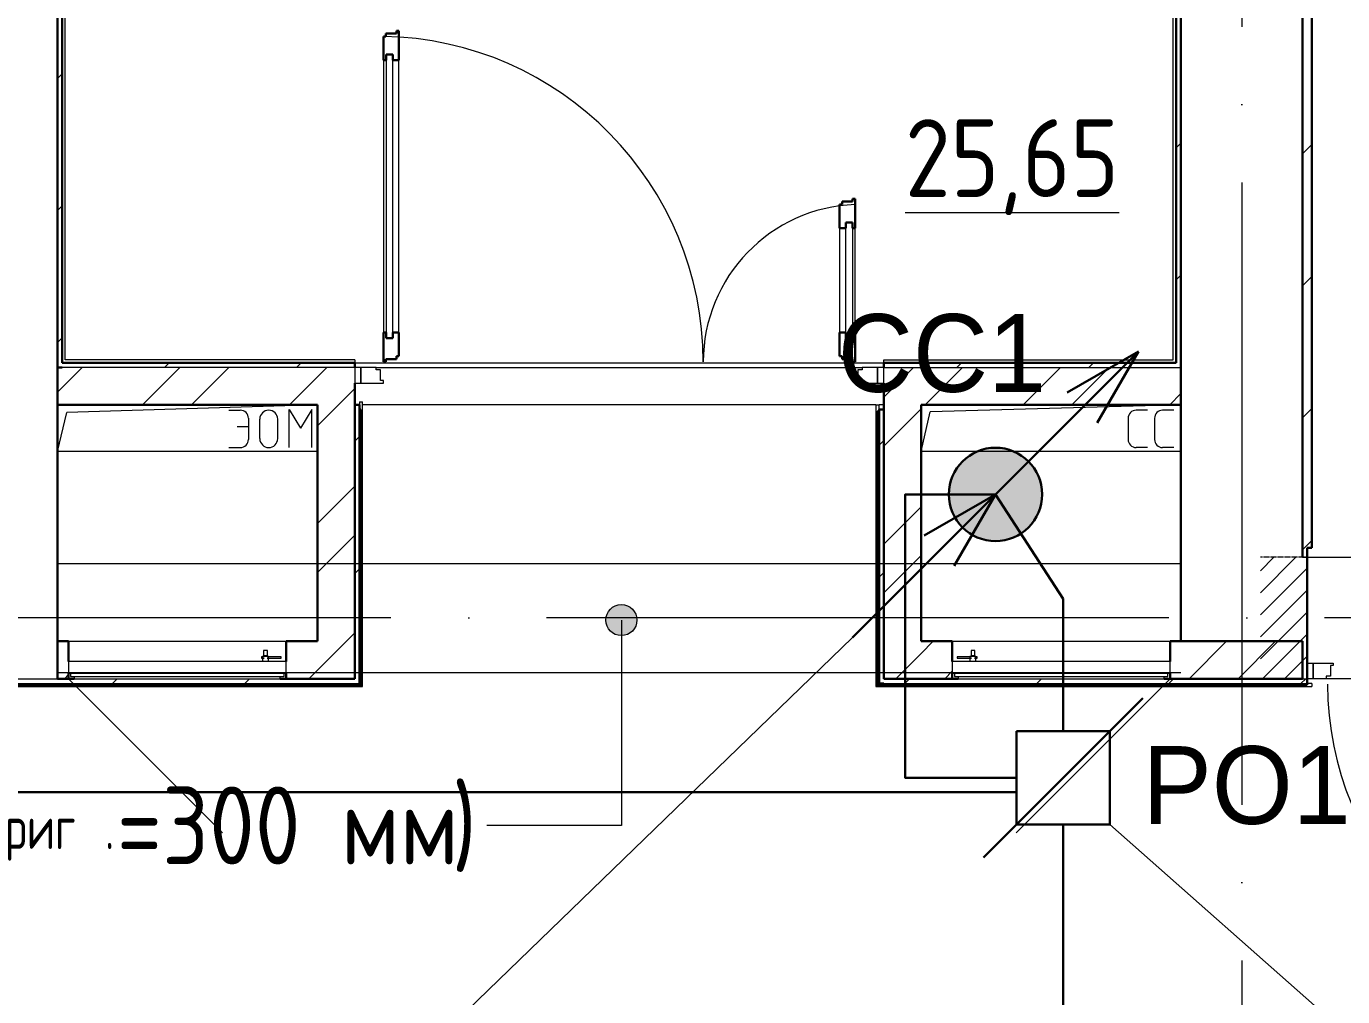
# Model space of a CAD drawing. Header units: millimetres. Extents: x -87434 to 499450, y -468665 to 122144.
# Drawn here: x 144371 to 148601, y -11258 to -8140 of the extents above; entities that cross this region are included whole.
import ezdxf

# ---------------------------------------------------------------- set-up
doc = ezdxf.new("R2010")
doc.units = ezdxf.units.MM
for name, pattern in [('ADSK_Линия сетки', [25, 20, -2.5, 0, -2.5]), ('ADSK_Невидимые', [5, 3, -2]), ('ADSK_Сверху', [450, 300, -150]), ('ADSK_Штриховая_ш2 п1_5', [4.5, 3, -1.5])]:
    doc.linetypes.add(name, pattern=pattern)
for name, color, linetype, lineweight in [('Provodka', 151, 'Continuous', 30), ('Аннотация', 7, 'Continuous', 18), ('Двери', 252, 'Continuous', 9), ('Линии', 252, 'Continuous', 9), ('лс', 5, 'Continuous', 30), ('Марки помещений', 252, 'Continuous', 20), ('Оборудование', 8, 'Continuous', 18), ('Ограждение', 252, 'Continuous', 9), ('Оси', 252, 'Continuous', 9), ('Перекрытие', 252, 'Continuous', 18), ('Стены внутренние', 7, 'Continuous', 18), ('Стены наружные', 7, 'Continuous', 18), ('Стены штриховка', 252, 'Continuous', 9), ('СУ Часофикация', 205, 'Continuous', 30)]:
    doc.layers.add(name, color=color, linetype=linetype, lineweight=lineweight)
doc.layers.add('Двери открывание', color=7, linetype='Continuous', lineweight=9, true_color=0xc0c0c0)
doc.layers.add('Радиофикация', color=7, linetype='Continuous')
doc.styles.add('GOST Common_2', font='', dxfattribs={"width": 0.9, "height": 250})
doc.styles.add('GOST Common_4', font='', dxfattribs={"height": 7})
doc.styles.add('Mipgost_5', font='', dxfattribs={"height": 250})
doc.styles.get('GOST Common_2').set_extended_font_data('GOST type B')
doc.styles.get('GOST Common_4').set_extended_font_data('GOST 2.304 type A')
doc.styles.get('Mipgost_5').set_extended_font_data('Mipgost')

# ---------------------------------------------------------------- blocks, each defined once
blk = doc.blocks.new('*U101')
at = {"layer": 'Provodka'}
h = blk.add_hatch(color=256, dxfattribs=at)
h.paths.add_polyline_path([(150, 0, 0.198912), (106.1, 106.1), (0, 0), (-75, -129.9, 0.57735)])
h.paths.add_polyline_path([(0, 0), (-106.1, -106.1, 0.065543), (-75, -129.9)])
h.paths.add_polyline_path([(0, 0), (-129.9, -75, 0.065543), (-106.1, -106.1)])
h.paths.add_polyline_path([(106.1, 106.1, 0.668179), (-150, 0, 0.131652), (-129.9, -75), (0, 0)])
at = {"layer": 'Provodka', "color": 1}
for p, q in [((0, 0), (459.6, 459.6)), ((459.6, 459.6), (230.4, 327.3)), ((459.6, 459.6), (327.3, 230.4)), ((-459.6, -459.6), (0, 0)), ((0, 0), (-229.3, -132.4)), ((0, 0), (-132.4, -229.3))]:
    blk.add_line(p, q, dxfattribs=at)
at = {"layer": 'Provodka'}
blk.add_circle((0, 0), 150, dxfattribs=at)
blk = doc.blocks.new('A$C30ea8cb2')
at = {"layer": 'лс', "color": 30}
for points in [[(-106.1, -406.1), (406.1, 106.1)], [(0, 0), (0, -300), (300, -300), (300, 0), (0, 0)]]:
    blk.add_lwpolyline(points, dxfattribs=at)
blk = doc.blocks.new('2 этаж')
at = {"layer": 'Аннотация', "lineweight": 9, "true_color": 0x636466}
h = blk.add_hatch(color=251, dxfattribs=at)
edge = h.paths.add_edge_path()
edge.add_arc((146282.8, -10046), 50, 0, 360)
at = {"layer": 'Двери', "lineweight": 18, "true_color": 0x636466}
h = blk.add_hatch(dxfattribs=at)
h.set_pattern_fill('FP_2', color=251, angle=180, style=0, pattern_type=2)
h.set_pattern_definition([(225, (149176.006, -10039.253), (35.3553, -35.3553), [])])
h.paths.add_polyline_path([(149616, -10234.3), (149766, -10234.3), (149766, -9844.3), (149616, -9844.3), (149616, -10056.3)])
h.paths.add_polyline_path([(148486, -10234.3), (148486, -9844.3), (148336, -9844.3), (148336, -10234.3)])
at = {"color": 251, "lineweight": 18, "true_color": 0x636466}
for p, q in [((144471, -9504.3), (144500.6, -9379.3)), ((145306, -9354.3), (144500.6, -9379.3)), ((145022, -9371.5), (145058.5, -9371.5)), ((145215, -9368.9), (145251.6, -9428.9)), ((145215, -9491.5), (145215, -9368.9)), ((145288.1, -9368.9), (145251.6, -9428.9)), ((145288.1, -9491.5), (145288.1, -9368.9)), ((147246, -9504.3), (147275, -9377.1)), ((148081, -9354.3), (147275, -9377.1)), ((147973.5, -9371.5), (147937, -9371.5)), ((148058.5, -9371.5), (148022, -9371.5)), ((145048.1, -9423.7), (145084.6, -9423.7)), ((145084.6, -9397.6), (145084.6, -9465.5)), ((145121.1, -9462.8), (145121.1, -9400.2)), ((145178.5, -9462.8), (145178.5, -9400.2)), ((147910.9, -9397.6), (147910.9, -9465.5)), ((147995.9, -9397.6), (147995.9, -9465.5)), ((145306, -9504.3), (144471, -9504.3)), ((145022, -9491.5), (145058.5, -9491.5)), ((148081, -9504.3), (147246, -9504.3)), ((147973.5, -9491.5), (147937, -9491.5)), ((148058.5, -9491.5), (148022, -9491.5))]:
    blk.add_line(p, q, dxfattribs=at)
for centre, radius, start, end in [((145058.5, -9397.6), 26.1, 0, 90), ((145149.8, -9400.2), 28.7, 0, 180), ((147937, -9397.6), 26.1, 90, 180), ((148022, -9397.6), 26.1, 90, 180), ((145058.5, -9465.5), 26.1, 270, 0), ((145149.8, -9462.8), 28.7, 180, 0), ((147937, -9465.5), 26.1, 180, 270), ((148022, -9465.5), 26.1, 180, 270)]:
    blk.add_arc(centre, radius, start, end, dxfattribs=at)
at = {"layer": 'Аннотация', "color": 251, "lineweight": 9, "true_color": 0x636466}
for p, q in [((146282.8, -10046), (146282.8, -10706)), ((145856.7, -10706), (145850.6, -10706)), ((146282.8, -10706), (145856.7, -10706))]:
    blk.add_line(p, q, dxfattribs=at)
blk.add_circle((146282.8, -10046), 50, dxfattribs=at)
at = {"layer": 'Двери', "color": 251, "lineweight": 30, "true_color": 0x636466}
for p, q in [((145560, -8161.3), (145526, -8161.3)), ((145526, -8161.3), (145526, -8170.3)), ((145568, -8152.3), (145560, -8152.3)), ((145560, -8152.3), (145560, -8161.3)), ((145568, -8246.3), (145568, -8152.3)), ((145526, -8170.3), (145518, -8170.3)), ((145518, -8170.3), (145518, -8246.3)), ((145527, -8246.3), (145518, -8246.3)), ((145527, -8228.3), (145527, -8246.3)), ((145548, -8228.3), (145527, -8228.3)), ((145548, -8246.3), (145548, -8228.3)), ((145568, -8246.3), (145548, -8246.3)), ((146992, -8710.3), (146984, -8710.3)), ((146984, -8710.3), (146984, -8786.3)), ((147026, -8701.3), (146992, -8701.3)), ((146992, -8701.3), (146992, -8710.3)), ((147034, -8692.3), (147026, -8692.3)), ((147026, -8692.3), (147026, -8701.3)), ((147034, -8786.3), (147034, -8692.3)), ((146984, -8786.3), (147004, -8786.3)), ((147004, -8786.3), (147004, -8768.3)), ((147004, -8768.3), (147025, -8768.3)), ((147025, -8768.3), (147025, -8786.3)), ((147025, -8786.3), (147034, -8786.3)), ((145518, -9122.3), (145518, -9216.3)), ((145527, -9122.3), (145518, -9122.3)), ((145527, -9140.3), (145527, -9122.3)), ((145548, -9122.3), (145548, -9140.3)), ((145568, -9122.3), (145548, -9122.3)), ((145568, -9198.3), (145568, -9122.3)), ((146984, -9122.3), (146984, -9198.3)), ((146984, -9122.3), (147004, -9122.3)), ((147004, -9122.3), (147004, -9140.3)), ((147025, -9122.3), (147034, -9122.3)), ((147025, -9140.3), (147025, -9122.3)), ((147034, -9216.3), (147034, -9122.3)), ((145548, -9140.3), (145527, -9140.3)), ((147004, -9140.3), (147025, -9140.3)), ((145518, -9216.3), (145526, -9216.3)), ((145526, -9216.3), (145526, -9207.3)), ((145526, -9207.3), (145560, -9207.3)), ((145560, -9207.3), (145560, -9198.3)), ((145560, -9198.3), (145568, -9198.3)), ((146984, -9198.3), (146992, -9198.3)), ((146992, -9198.3), (146992, -9207.3)), ((146992, -9207.3), (147026, -9207.3)), ((147026, -9207.3), (147026, -9216.3)), ((147026, -9216.3), (147034, -9216.3))]:
    blk.add_line(p, q, dxfattribs=at)
at = {"layer": 'Двери', "color": 251, "true_color": 0x636466}
for p, q in [((145518, -8246.3), (145518, -9122.3)), ((145527, -8228.3), (145527, -9140.3)), ((145548, -8228.3), (145527, -8228.3)), ((145548, -9140.3), (145548, -8228.3)), ((145568, -9122.3), (145568, -8246.3)), ((146984, -8786.3), (146984, -9122.3)), ((147004, -9140.3), (147004, -8768.3)), ((147004, -8768.3), (147025, -8768.3)), ((147025, -8768.3), (147025, -9140.3)), ((147034, -9122.3), (147034, -8786.3)), ((145527, -9140.3), (145548, -9140.3)), ((147025, -9140.3), (147004, -9140.3)), ((145426, -9234.3), (145426, -9284.3)), ((145446, -9234.3), (145426, -9234.3)), ((145446, -9284.3), (145446, -9234.3)), ((145495, -9234.3), (145446, -9234.3)), ((145446, -9234.3), (145446, -9284.3)), ((145495, -9242.3), (145495, -9234.3)), ((145509, -9242.3), (145495, -9242.3)), ((145509, -9276.3), (145509, -9242.3)), ((147057, -9242.3), (147043, -9242.3)), ((147043, -9242.3), (147043, -9276.3)), ((147057, -9234.3), (147057, -9242.3)), ((147106, -9234.3), (147057, -9234.3)), ((147126, -9234.3), (147106, -9234.3)), ((147106, -9234.3), (147106, -9284.3)), ((147106, -9284.3), (147106, -9234.3)), ((147126, -9284.3), (147126, -9234.3)), ((145426, -9284.3), (145446, -9284.3)), ((145446, -9284.3), (145518, -9284.3)), ((145518, -9276.3), (145509, -9276.3)), ((145518, -9284.3), (145518, -9276.3)), ((147043, -9276.3), (147034, -9276.3)), ((147034, -9276.3), (147034, -9284.3)), ((147034, -9284.3), (147106, -9284.3)), ((147106, -9284.3), (147126, -9284.3)), ((148486, -10184.3), (148506, -10184.3)), ((148486, -10234.3), (148486, -10184.3)), ((148506, -10184.3), (148506, -10234.3)), ((148506, -10184.3), (148570, -10184.3)), ((148506, -10234.3), (148506, -10184.3)), ((148561, -10192.3), (148561, -10226.3)), ((148570, -10192.3), (148561, -10192.3)), ((148570, -10184.3), (148570, -10192.3)), ((148506, -10234.3), (148486, -10234.3)), ((148547, -10234.3), (148506, -10234.3)), ((148547, -10226.3), (148547, -10234.3)), ((148561, -10226.3), (148547, -10226.3))]:
    blk.add_line(p, q, dxfattribs=at)
at = {"layer": 'Двери', "color": 251, "linetype": 'ADSK_Штриховая_ш2 п1_5', "true_color": 0x636466}
for p, q in [((148486, -9844.3), (148336, -9844.3)), ((148486, -10234.3), (148486, -9844.3)), ((148336, -10234.3), (148486, -10234.3))]:
    blk.add_line(p, q, dxfattribs=at)
at = {"layer": 'Двери открывание', "color": 251, "true_color": 0x636466}
for centre, radius, start, end in [((145500, -9216.3), 1046, 0, 89.014), ((147052, -9216.3), 506, 92.0386, 180), ((149550, -10252.3), 998, 180, 268.9666)]:
    blk.add_arc(centre, radius, start, end, dxfattribs=at)
at = {"layer": 'Линии', "color": 251, "linetype": 'ADSK_Сверху', "ltscale": 100, "true_color": 0x636466}
for p, q in [((144471, -9864.3), (148081, -9864.3)), ((144471, -10214.3), (148081, -10214.3))]:
    blk.add_line(p, q, dxfattribs=at)
at = {"layer": 'Оборудование', "color": 251, "true_color": 0x636466}
for p, q in [((145133.4, -10143.9), (145133.4, -10161.4)), ((145145.6, -10143.9), (145133.4, -10143.9)), ((145145.6, -10161.4), (145145.6, -10143.9)), ((147406.4, -10143.9), (147406.4, -10161.4)), ((147418.6, -10143.9), (147406.4, -10143.9)), ((147418.6, -10161.4), (147418.6, -10143.9)), ((144506, -10179.3), (144506, -10215.6)), ((145206, -10179.3), (144506, -10179.3)), ((145134.7, -10163.9), (145126.4, -10163.9)), ((145126.4, -10163.9), (145126.4, -10168.9)), ((145126.4, -10168.9), (145134.7, -10168.9)), ((145129.9, -10163.3), (145129.9, -10179.3)), ((145149.2, -10163.3), (145129.9, -10163.3)), ((145133.4, -10161.4), (145131.4, -10163.3)), ((145145.6, -10161.4), (145133.4, -10161.4)), ((145190.2, -10163.9), (145144.3, -10163.9)), ((145144.3, -10168.9), (145190.2, -10168.9)), ((145147.6, -10163.3), (145145.6, -10161.4)), ((145149.2, -10179.3), (145149.2, -10163.3)), ((145190.2, -10168.9), (145190.2, -10163.9)), ((145206, -10215.6), (145206, -10179.3)), ((147346, -10179.3), (147346, -10215.6)), ((148046, -10179.3), (147346, -10179.3)), ((147361.9, -10163.9), (147361.9, -10168.9)), ((147407.7, -10163.9), (147361.9, -10163.9)), ((147361.9, -10168.9), (147407.7, -10168.9)), ((147402.9, -10163.3), (147402.9, -10179.3)), ((147422.2, -10163.3), (147402.9, -10163.3)), ((147406.4, -10161.4), (147404.4, -10163.3)), ((147418.6, -10161.4), (147406.4, -10161.4)), ((147425.6, -10163.9), (147417.3, -10163.9)), ((147417.3, -10168.9), (147425.6, -10168.9)), ((147420.6, -10163.3), (147418.6, -10161.4)), ((147422.2, -10179.3), (147422.2, -10163.3)), ((147425.6, -10168.9), (147425.6, -10163.9)), ((148046, -10215.6), (148046, -10179.3)), ((144506, -10234.3), (145001, -10729.2)), ((144506.9, -10216.6), (145205.1, -10216.6)), ((144513, -10216.6), (144513, -10226.3)), ((144514, -10227.3), (145198.1, -10227.3)), ((144525, -10228.8), (144525, -10234.3)), ((144525, -10234.3), (145187, -10234.3)), ((145187, -10234.3), (145187, -10228.8)), ((145199, -10226.3), (145199, -10216.6)), ((147346.9, -10216.6), (148045.1, -10216.6)), ((147353, -10216.6), (147353, -10226.3)), ((147354, -10227.3), (148038.1, -10227.3)), ((147365, -10228.8), (147365, -10234.3)), ((147365, -10234.3), (148027, -10234.3)), ((148046, -10234.3), (147551, -10729.2)), ((148027, -10234.3), (148027, -10228.8)), ((148039, -10226.3), (148039, -10216.6))]:
    blk.add_line(p, q, dxfattribs=at)
for points, knots in [([(144506, -10215.6), (144506, -10215.7), (144506, -10215.9), (144506.1, -10216.1), (144506.3, -10216.3), (144506.4, -10216.4), (144506.6, -10216.5), (144506.7, -10216.5), (144506.8, -10216.6), (144506.9, -10216.6)], [-1, -1, -1, -1, -0.833333, -0.666667, -0.5, -0.333333, -0.25, -0.166667, 0, 0, 0, 0]), ([(144513, -10226.3), (144513, -10226.4), (144513, -10226.5), (144513.1, -10226.8), (144513.2, -10226.9), (144513.4, -10227), (144513.5, -10227.1), (144513.6, -10227.2), (144513.8, -10227.2), (144513.9, -10227.3), (144514, -10227.3)], [-1, -1, -1, -1, -0.833333, -0.666667, -0.541667, -0.416667, -0.333333, -0.25, -0.166667, 0, 0, 0, 0]), ([(144523.5, -10227.3), (144523.6, -10227.3), (144523.8, -10227.3), (144524.1, -10227.4), (144524.2, -10227.5), (144524.4, -10227.6), (144524.6, -10227.7), (144524.7, -10227.9), (144524.8, -10228), (144524.9, -10228.2), (144525, -10228.5), (144525, -10228.7), (144525, -10228.8)], [-1, -1, -1, -1, -0.833333, -0.75, -0.666667, -0.583333, -0.5, -0.416667, -0.333333, -0.25, -0.166667, 0, 0, 0, 0]), ([(145187, -10228.8), (145187, -10228.7), (145187, -10228.5), (145187.1, -10228.2), (145187.2, -10228), (145187.3, -10227.9), (145187.5, -10227.7), (145187.6, -10227.6), (145187.8, -10227.5), (145188, -10227.4), (145188.2, -10227.3), (145188.4, -10227.3), (145188.5, -10227.3)], [0, 0, 0, 0, 0.166667, 0.25, 0.333333, 0.416667, 0.5, 0.583333, 0.666667, 0.75, 0.833333, 1, 1, 1, 1]), ([(145198.1, -10227.3), (145198.1, -10227.3), (145198.3, -10227.2), (145198.4, -10227.2), (145198.5, -10227.1), (145198.7, -10227), (145198.8, -10226.9), (145198.9, -10226.8), (145199, -10226.5), (145199, -10226.4), (145199, -10226.3)], [0, 0, 0, 0, 0.166667, 0.25, 0.333333, 0.416667, 0.541667, 0.666667, 0.833333, 1, 1, 1, 1]), ([(145205.1, -10216.6), (145205.2, -10216.6), (145205.3, -10216.5), (145205.4, -10216.5), (145205.6, -10216.4), (145205.7, -10216.3), (145205.9, -10216.1), (145206, -10215.9), (145206, -10215.7), (145206, -10215.6)], [0, 0, 0, 0, 0.166667, 0.25, 0.333333, 0.5, 0.666667, 0.833333, 1, 1, 1, 1]), ([(147346, -10215.6), (147346, -10215.7), (147346, -10215.9), (147346.1, -10216.1), (147346.2, -10216.2), (147346.4, -10216.4), (147346.5, -10216.5), (147346.7, -10216.5), (147346.8, -10216.6), (147346.9, -10216.6)], [0, 0, 0, 0, 0.166667, 0.333333, 0.458333, 0.583333, 0.708333, 0.833333, 1, 1, 1, 1]), ([(147353, -10226.3), (147353, -10226.4), (147353, -10226.5), (147353.1, -10226.8), (147353.2, -10226.9), (147353.4, -10227), (147353.5, -10227.1), (147353.6, -10227.2), (147353.8, -10227.2), (147353.9, -10227.3), (147354, -10227.3)], [0, 0, 0, 0, 0.166667, 0.333333, 0.458333, 0.583333, 0.666667, 0.75, 0.833333, 1, 1, 1, 1]), ([(147363.5, -10227.3), (147363.6, -10227.3), (147363.8, -10227.3), (147364.1, -10227.4), (147364.2, -10227.5), (147364.4, -10227.6), (147364.6, -10227.7), (147364.7, -10227.9), (147364.8, -10228), (147364.9, -10228.2), (147365, -10228.5), (147365, -10228.7), (147365, -10228.8)], [0, 0, 0, 0, 0.166667, 0.25, 0.333333, 0.416667, 0.5, 0.583333, 0.666667, 0.75, 0.833333, 1, 1, 1, 1]), ([(148027, -10228.8), (148027, -10228.7), (148027, -10228.5), (148027.1, -10228.2), (148027.2, -10228), (148027.3, -10227.9), (148027.5, -10227.7), (148027.6, -10227.6), (148027.8, -10227.5), (148028, -10227.4), (148028.2, -10227.3), (148028.4, -10227.3), (148028.5, -10227.3)], [-1, -1, -1, -1, -0.833333, -0.75, -0.666667, -0.583333, -0.5, -0.416667, -0.333333, -0.25, -0.166667, 0, 0, 0, 0]), ([(148038.1, -10227.3), (148038.1, -10227.3), (148038.3, -10227.2), (148038.4, -10227.2), (148038.5, -10227.1), (148038.7, -10227), (148038.8, -10226.9), (148038.9, -10226.8), (148039, -10226.5), (148039, -10226.4), (148039, -10226.3)], [-1, -1, -1, -1, -0.833333, -0.75, -0.666667, -0.583333, -0.458333, -0.333333, -0.166667, 0, 0, 0, 0]), ([(148045.1, -10216.6), (148045.2, -10216.6), (148045.3, -10216.5), (148045.5, -10216.5), (148045.6, -10216.4), (148045.8, -10216.2), (148045.9, -10216.1), (148046, -10215.9), (148046, -10215.7), (148046, -10215.6)], [-1, -1, -1, -1, -0.833333, -0.75, -0.583333, -0.458333, -0.333333, -0.166667, 0, 0, 0, 0])]:
    blk.add_open_spline(points, degree=3, knots=knots, dxfattribs=at)
at = {"layer": 'Ограждение', "color": 251, "true_color": 0x636466}
for p, q in [((144496, -9209.3), (144496, -7284.3)), ((148056, -9209.3), (148056, -7584.3)), ((145426, -9209.3), (144496, -9209.3)), ((145426, -9209.3), (145426, -9219.3)), ((147126, -9209.3), (148056, -9209.3)), ((147126, -9219.3), (147126, -9209.3)), ((145441, -9344.3), (145451, -9344.3)), ((145441, -9344.3), (145441, -9354.3)), ((145451, -10259.3), (145451, -9344.3)), ((147101, -9354.3), (147111, -9354.3)), ((147101, -9354.3), (147101, -10259.3)), ((147111, -9369.3), (147111, -9354.3)), ((143181, -10259.3), (145451, -10259.3)), ((145451, -10259.3), (145446, -10254.3)), ((147101, -10259.3), (147106, -10254.3)), ((147101, -10259.3), (148501, -10259.3)), ((148501, -10249.3), (148486, -10249.3)), ((148501, -10249.3), (148501, -10259.3))]:
    blk.add_line(p, q, dxfattribs=at)
at = {"layer": 'Оси', "color": 251, "linetype": 'ADSK_Линия сетки', "ltscale": 100, "true_color": 0x636466}
for p, q in [((148276, -1139.3), (148276, -32265.4)), ((170543.3, -10039.3), (93565.9, -10039.3))]:
    blk.add_line(p, q, dxfattribs=at)
at = {"layer": 'Перекрытие', "color": 251, "ltscale": 100, "true_color": 0x636466}
for p, q in [((145306, -9504.3), (144471, -9504.3)), ((148081, -9504.3), (147246, -9504.3))]:
    blk.add_line(p, q, dxfattribs=at)
at = {"layer": 'Стены внутренние', "color": 251, "lineweight": 30, "true_color": 0x636466}
for p, q in [((148081, -4584.3), (148081, -9234.3)), ((144471, -10234.3), (144471, -9354.3)), ((148081, -9354.3), (148081, -10114.3)), ((148486, -10234.3), (148486, -9844.3)), ((148081, -10114.3), (148471, -10114.3)), ((148471, -10114.3), (148471, -10234.3))]:
    blk.add_line(p, q, dxfattribs=at)
at = {"layer": 'Стены внутренние', "color": 251, "true_color": 0x636466}
for p, q in [((148486, -9844.3), (149616, -9844.3)), ((143171, -10234.3), (144471, -10234.3)), ((148471, -10234.3), (148486, -10234.3)), ((149555, -10234.3), (148547, -10234.3))]:
    blk.add_line(p, q, dxfattribs=at)
at = {"layer": 'Стены наружные', "color": 251, "lineweight": 30, "true_color": 0x636466}
for p, q in [((144471, -9354.3), (144471, -2039.3)), ((144486, -9219.3), (144486, -2054.3)), ((148471, -3839.3), (148471, -9844.3)), ((148501, -9814.3), (148501, -3869.3)), ((148081, -9234.3), (148081, -4584.3)), ((148066, -4983.6), (148066, -9219.3)), ((145426, -9219.3), (144486, -9219.3)), ((145426, -9234.3), (145426, -9219.3)), ((148066, -9219.3), (147126, -9219.3)), ((147126, -9219.3), (147126, -9234.3)), ((144486, -9234.3), (144471, -9234.3)), ((148081, -9354.3), (148081, -9234.3)), ((145426, -9284.3), (145426, -10234.3)), ((147126, -10234.3), (147126, -9284.3)), ((144471, -9354.3), (145306, -9354.3)), ((145306, -9354.3), (145306, -10114.3)), ((145441, -9354.3), (145426, -9354.3)), ((145441, -9354.3), (145441, -10249.3)), ((145446, -9369.3), (145441, -9369.3)), ((145446, -10254.3), (145446, -9369.3)), ((147106, -9374.3), (147106, -10254.3)), ((147111, -9374.3), (147106, -9374.3)), ((147126, -9369.3), (147111, -9369.3)), ((147111, -10249.3), (147111, -9369.3)), ((147246, -9354.3), (148081, -9354.3)), ((147246, -10114.3), (147246, -9354.3)), ((148486, -9844.3), (148486, -9814.3)), ((148486, -9814.3), (148501, -9814.3)), ((144506, -10114.3), (144471, -10114.3)), ((144471, -10114.3), (144471, -10234.3)), ((144506, -10179.3), (144506, -10114.3)), ((145306, -10114.3), (145206, -10114.3)), ((145206, -10114.3), (145206, -10179.3)), ((147346, -10114.3), (147246, -10114.3)), ((147346, -10179.3), (147346, -10114.3)), ((148081, -10114.3), (148046, -10114.3)), ((148046, -10114.3), (148046, -10179.3)), ((144525, -10234.3), (144471, -10234.3)), ((144506, -10234.3), (144506, -10215.9)), ((145426, -10234.3), (145187, -10234.3)), ((145206, -10215.9), (145206, -10234.3)), ((147365, -10234.3), (147126, -10234.3)), ((147346, -10234.3), (147346, -10215.9)), ((148471, -10234.3), (148027, -10234.3)), ((148046, -10215.9), (148046, -10234.3)), ((148486, -10254.3), (148486, -10234.3)), ((143171, -10254.3), (145446, -10254.3)), ((147106, -10254.3), (148486, -10254.3)), ((147111, -10249.3), (147126, -10249.3))]:
    blk.add_line(p, q, dxfattribs=at)
at = {"layer": 'Стены наружные', "color": 251, "linetype": 'Continuous', "lineweight": 9, "true_color": 0x636466}
for p, q in [((144471, -8305.2), (144486, -8290.2)), ((148066, -8528.6), (148081, -8513.6)), ((148471, -8547.8), (148501, -8517.8)), ((144471, -8729.4), (144486, -8714.4)), ((148066, -8952.8), (148081, -8937.8)), ((148471, -8972.1), (148501, -8942.1)), ((144471, -9153.7), (144486, -9138.7)), ((144814.7, -9234.3), (144829.7, -9219.3)), ((145239, -9234.3), (145254, -9219.3)), ((147360.3, -9234.3), (147375.3, -9219.3)), ((147784.6, -9234.3), (147799.6, -9219.3)), ((144471, -9313.5), (144550.3, -9234.3)), ((144744.6, -9354.3), (144864.6, -9234.3)), ((144901.7, -9354.3), (145021.7, -9234.3)), ((145216, -9354.3), (145336, -9234.3)), ((147126, -9330.1), (147221.9, -9234.3)), ((147259, -9354.3), (147379, -9234.3)), ((147573.4, -9354.3), (147693.4, -9234.3)), ((147730.5, -9354.3), (147850.5, -9234.3)), ((145383.2, -9344.3), (145426, -9301.4)), ((145306, -9421.4), (145383.2, -9344.3)), ((148044.8, -9354.3), (148081, -9318.1)), ((145441, -9385.8), (145446, -9380.8)), ((147126, -9487.3), (147246, -9367.3)), ((148471, -9396.3), (148501, -9366.3)), ((147106, -9417.8), (147111, -9412.8)), ((145426, -9471.5), (145441, -9456.5)), ((145441, -9456.5), (145446, -9451.5)), ((147111, -9483.6), (147126, -9468.6)), ((147106, -9488.6), (147111, -9483.6)), ((145441, -9527.2), (145446, -9522.2)), ((147106, -9559.3), (147111, -9554.3)), ((145441, -9597.9), (145446, -9592.9)), ((145306, -9735.7), (145426, -9615.7)), ((147106, -9630), (147111, -9625)), ((145441, -9668.6), (145446, -9663.6)), ((147126, -9801.6), (147246, -9681.6)), ((147106, -9700.7), (147111, -9695.7)), ((145441, -9739.3), (145446, -9734.3)), ((147106, -9771.4), (147111, -9766.4)), ((145306, -9892.9), (145426, -9772.9)), ((145441, -9810), (145446, -9805)), ((148477.4, -9814.3), (148501, -9790.6)), ((147106, -9842.1), (147111, -9837.1)), ((147126, -9958.8), (147246, -9838.8)), ((148471, -9820.6), (148477.4, -9814.3)), ((145426, -9895.8), (145441, -9880.8)), ((145441, -9880.8), (145446, -9875.8)), ((147111, -9907.8), (147126, -9892.8)), ((147106, -9912.8), (147111, -9907.8)), ((145441, -9951.5), (145446, -9946.5)), ((147106, -9983.5), (147111, -9978.5)), ((145441, -10022.2), (145446, -10017.2)), ((147106, -10054.2), (147111, -10049.2)), ((145306, -10207.2), (145426, -10087.2)), ((145441, -10092.9), (145446, -10087.9)), ((147106, -10124.9), (147111, -10119.9)), ((147246, -10153.1), (147284.8, -10114.3)), ((148107.7, -10234.3), (148227.7, -10114.3)), ((148264.9, -10234.3), (148384.9, -10114.3)), ((145441, -10163.6), (145446, -10158.6)), ((147106, -10195.7), (147111, -10190.7)), ((147164.8, -10234.3), (147246, -10153.1)), ((144493.2, -10234.3), (144506, -10221.4)), ((144648.2, -10249.3), (144663.2, -10234.3)), ((145072.5, -10249.3), (145087.5, -10234.3)), ((145279, -10234.3), (145306, -10207.2)), ((145441, -10234.3), (145446, -10229.3)), ((147193.8, -10249.3), (147208.8, -10234.3)), ((147322, -10234.3), (147346, -10210.2)), ((147618.1, -10249.3), (147633.1, -10234.3)), ((148042.4, -10249.3), (148057.4, -10234.3)), ((148466.6, -10249.3), (148481.6, -10234.3)), ((144431.1, -10254.3), (144436.1, -10249.3)), ((144501.8, -10254.3), (144506.8, -10249.3)), ((144572.5, -10254.3), (144577.5, -10249.3)), ((144643.2, -10254.3), (144648.2, -10249.3)), ((144714, -10254.3), (144719, -10249.3)), ((144784.7, -10254.3), (144789.7, -10249.3)), ((144855.4, -10254.3), (144860.4, -10249.3)), ((144926.1, -10254.3), (144931.1, -10249.3)), ((144996.8, -10254.3), (145001.8, -10249.3)), ((145067.5, -10254.3), (145072.5, -10249.3)), ((145138.2, -10254.3), (145143.2, -10249.3)), ((145208.9, -10254.3), (145213.9, -10249.3)), ((145279.6, -10254.3), (145284.6, -10249.3)), ((145350.4, -10254.3), (145355.4, -10249.3)), ((145421.1, -10254.3), (145426.1, -10249.3)), ((147118.1, -10254.3), (147123.1, -10249.3)), ((147188.8, -10254.3), (147193.8, -10249.3)), ((147259.5, -10254.3), (147264.5, -10249.3)), ((147330.3, -10254.3), (147335.3, -10249.3)), ((147401, -10254.3), (147406, -10249.3)), ((147471.7, -10254.3), (147476.7, -10249.3)), ((147542.4, -10254.3), (147547.4, -10249.3)), ((147613.1, -10254.3), (147618.1, -10249.3)), ((147683.8, -10254.3), (147688.8, -10249.3)), ((147754.5, -10254.3), (147759.5, -10249.3)), ((147825.2, -10254.3), (147830.2, -10249.3)), ((147895.9, -10254.3), (147900.9, -10249.3)), ((147966.6, -10254.3), (147971.6, -10249.3)), ((148037.4, -10254.3), (148042.4, -10249.3)), ((148108.1, -10254.3), (148113.1, -10249.3)), ((148178.8, -10254.3), (148183.8, -10249.3)), ((148249.5, -10254.3), (148254.5, -10249.3)), ((148320.2, -10254.3), (148325.2, -10249.3)), ((148390.9, -10254.3), (148395.9, -10249.3)), ((148461.6, -10254.3), (148466.6, -10249.3))]:
    blk.add_line(p, q, dxfattribs=at)
at = {"layer": 'Стены наружные', "color": 251, "true_color": 0x636466}
for p, q in [((145426, -9219.3), (147126, -9219.3)), ((145495, -9234.3), (147057, -9234.3)), ((147101, -9354.3), (145451, -9354.3)), ((147126, -9354.3), (147111, -9354.3)), ((148471, -9844.3), (148486, -9844.3)), ((144506, -10114.3), (145206, -10114.3)), ((147346, -10114.3), (148046, -10114.3))]:
    blk.add_line(p, q, dxfattribs=at)
at = {"layer": 'Стены штриховка', "color": 251, "true_color": 0x636466}
for p, q in [((145426, -9234.3), (144486, -9234.3)), ((147126, -9234.3), (148081, -9234.3)), ((143171, -10249.3), (145441, -10249.3)), ((147126, -10249.3), (148486, -10249.3))]:
    blk.add_line(p, q, dxfattribs=at)
at = {"layer": 'Аннотация', "color": 251, "true_color": 0x636466, "width": 0.9}
for s, height, style, p in [(')', 250, 'GOST Common_2', (145738.8, -10831)), ('=300', 250, 'GOST Common_2', (144661.3, -10831)), ('мм', 250, 'GOST Common_2', (145381.6, -10831)), ('риг', 138.75, 'GOST Common_4', (144302.2, -10781.7)), ('.', 138.8, 'GOST Common_4', (144623.7, -10781.7))]:
    blk.add_text(s, height=height, dxfattribs=dict(at, style=style)).set_placement(p)
at = {"layer": 'Марки помещений', "color": 251, "true_color": 0x636466, "style": 'GOST Common_2', "width": 0.9}
blk.add_text('%%U25,65', height=250, dxfattribs=at).set_placement((147194.2, -8686.4))

msp = doc.modelspace()

# ---------------------------------------------------------------- linework, layer by layer
at = {"layer": 'лс', "color": 30}
for p, q in [((147702.73495, -9979.77378), (147484.88861, -9644.08525)), ((147702.73495, -10405.21163), (147702.73495, -9979.77378))]:
    msp.add_line(p, q, dxfattribs=at)
at = {"layer": 'лс', "color": 1, "linetype": 'ADSK_Невидимые', "ltscale": 0.5}
for p, q in [((147552.73495, -10600.53267), (131326.94985, -10600.53267)), ((147702.73495, -10705.21163), (147702.73495, -11485.60691))]:
    msp.add_line(p, q, dxfattribs=at)
at = {"layer": 'лс', "color": 30}
msp.add_lwpolyline([(147552.73495, -10555.21163), (147194.73495, -10555.21163), (147194.73495, -9644.08525), (147194.73495, -9644.08525), (147484.88861, -9644.08525)], dxfattribs=at)
at = {"layer": 'Радиофикация', "color": 7, "lineweight": 9}
msp.add_line((147852.73495, -10705.21163), (149238.82217, -11929.39572), dxfattribs=at)
msp.add_lwpolyline([(147025.2692, -10103.70466), (144081.22369, -12953.11728), (140135.31005, -12953.11728)], dxfattribs=at)

# ---------------------------------------------------------------- block references
for name, p in [('2 этаж', (0, -2)), ('*U101', (147484.88861, -9644.08525))]:
    msp.add_blockref(name, p)
at = {"layer": 'лс', "color": 30}
msp.add_blockref('A$C30ea8cb2', (147552.73495, -10405.21163), dxfattribs=at)

# ---------------------------------------------------------------- texts
at = {"layer": 'СУ Часофикация', "char_height": 250, "attachment_point": 1, "style": 'Mipgost_5'}
for s, insert in [('{\\C0;СС1}', (146978.31866, -9064.62554)), ('{\\C0;РО1.3}', (147956.99074, -10453.12938))]:
    msp.add_mtext_dynamic_manual_height_columns(s, width=1385.0238656, gutter_width=12.5, heights=[0], dxfattribs=dict(at, insert=insert))

doc.saveas('drawing.dxf')
